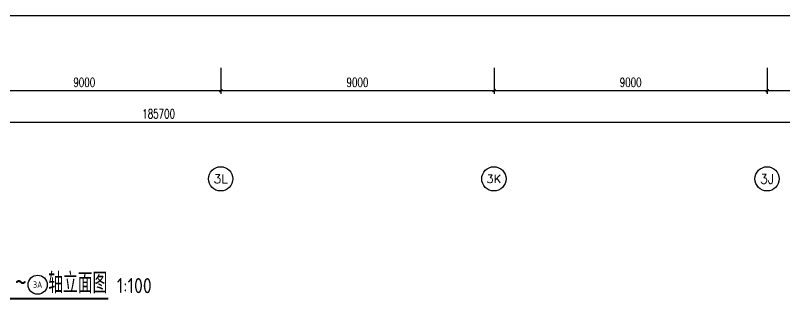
# Model space of a CAD drawing. Extents: x -2377130 to 293730, y -2 to 754590.
# Drawn here: x -158069 to -132728, y 507556 to 516937 of the extents above; entities that cross this region are included whole.
import ezdxf
from ezdxf.enums import TextEntityAlignment as Align

# ---------------------------------------------------------------- set-up
doc = ezdxf.new("R2010")
doc.units = 0
doc.header["$LTSCALE"] = 1000
doc.header["$MEASUREMENT"] = 0
doc.layers.get('Defpoints').update_dxf_attribs({"color": 210})
for name, color, linetype in [('A-AXIS-D', 1, 'Continuous'), ('AS-WALL', 40, 'Continuous'), ('DIM_SYMB', 3, 'Continuous'), ('PUB_TEXT', 7, 'Continuous')]:
    doc.layers.add(name, color=color, linetype=linetype)
doc.styles.add('_TCH_AXIS', font='COMPLEX', dxfattribs={"bigfont": 'GBCBIG'})
doc.styles.add('_TCH_DIM_T3', font='SIMPLEX', dxfattribs={"width": 0.705882, "bigfont": 'GBCBIG'})
doc.styles.get("Standard").update_dxf_attribs({"font": 'gbenor.shx', "bigfont": 'gbcbig.shx'})
doc.dimstyles.new('_TCH_ARCH&&100', dxfattribs={"dimtxt": 297.5, "dimasz": 100, "dimexe": 100, "dimexo": 100, "dimgap": 126.25, "dimtad": 1, "dimdec": 0, "dimzin": 0, "dimdsep": 46, "dimtxsty": '_TCH_DIM_T3', "dimblk": 'ARCHTICK', "dimcen": 0.09, "dimclrt": 7, "dimazin": 2, "dimtfac": 1, "dimtdec": 0, "dimtix": 1, "dimtmove": 2, "dimatfit": 3, "dimfxl": 0, "dimtolj": 1, "dimtzin": 0, "dimarcsym": 0})

# ---------------------------------------------------------------- blocks, each defined once
blk = doc.blocks.new('_ArchTick')
at = {"color": 0, "linetype": 'ByBlock', "const_width": 0.4}
blk.add_lwpolyline([(-0.5, -0.5), (0.5, 0.5)], dxfattribs=at)
blk = doc.blocks.new('*D1854')
at = {"layer": 'A-AXIS-D', "color": 0, "lineweight": -2}
for p, q in [((-246199, 515211), (-246199, 513313)), ((-60499, 515211), (-60499, 513313)), ((-246199, 513413), (-60499, 513413))]:
    blk.add_line(p, q, dxfattribs=at)
at = {"layer": 'Defpoints', "color": 0}
for p in [(-246199, 515311), (-60499, 515311), (-60499, 513413)]:
    blk.add_point(p, dxfattribs=at)
at = {"layer": 'A-AXIS-D', "color": 0, "lineweight": -2, "xscale": 100, "yscale": 100, "zscale": 100, "rotation": 180}
blk.add_blockref('_ArchTick', (-246199, 513413), dxfattribs=at)
at = {"layer": 'A-AXIS-D', "color": 0, "lineweight": -2, "xscale": 100, "yscale": 100, "zscale": 100}
blk.add_blockref('_ArchTick', (-60499, 513413), dxfattribs=at)
at = {"layer": 'A-AXIS-D', "color": 7, "insert": (-153349, 513688), "char_height": 297.5, "attachment_point": 5, "style": '_TCH_DIM_T3'}
blk.add_mtext('\\A1;185700', dxfattribs=at)
blk = doc.blocks.new('*D1820')
at = {"layer": 'A-AXIS-D', "color": 0, "lineweight": -2}
for p, q in [((-160299, 515211), (-160299, 514353)), ((-151299, 515211), (-151299, 514353)), ((-160299, 514453), (-151299, 514453))]:
    blk.add_line(p, q, dxfattribs=at)
at = {"layer": 'Defpoints', "color": 0}
for p in [(-160299, 515311), (-151299, 515311), (-151299, 514453)]:
    blk.add_point(p, dxfattribs=at)
at = {"layer": 'A-AXIS-D', "color": 0, "lineweight": -2, "xscale": 100, "yscale": 100, "zscale": 100, "rotation": 180}
blk.add_blockref('_ArchTick', (-160299, 514453), dxfattribs=at)
at = {"layer": 'A-AXIS-D', "color": 0, "lineweight": -2, "xscale": 100, "yscale": 100, "zscale": 100}
blk.add_blockref('_ArchTick', (-151299, 514453), dxfattribs=at)
at = {"layer": 'A-AXIS-D', "color": 7, "insert": (-155799, 514728), "char_height": 297.5, "attachment_point": 5, "style": '_TCH_DIM_T3'}
blk.add_mtext('\\A1;9000', dxfattribs=at)
blk = doc.blocks.new('*D1819')
at = {"layer": 'A-AXIS-D', "color": 0, "lineweight": -2}
for p, q in [((-151299, 515211), (-151299, 514353)), ((-142299, 515211), (-142299, 514353)), ((-151299, 514453), (-142299, 514453))]:
    blk.add_line(p, q, dxfattribs=at)
at = {"layer": 'Defpoints', "color": 0}
for p in [(-151299, 515311), (-142299, 515311), (-142299, 514453)]:
    blk.add_point(p, dxfattribs=at)
at = {"layer": 'A-AXIS-D', "color": 0, "lineweight": -2, "xscale": 100, "yscale": 100, "zscale": 100, "rotation": 180}
blk.add_blockref('_ArchTick', (-151299, 514453), dxfattribs=at)
at = {"layer": 'A-AXIS-D', "color": 0, "lineweight": -2, "xscale": 100, "yscale": 100, "zscale": 100}
blk.add_blockref('_ArchTick', (-142299, 514453), dxfattribs=at)
at = {"layer": 'A-AXIS-D', "color": 7, "insert": (-146799, 514728), "char_height": 297.5, "attachment_point": 5, "style": '_TCH_DIM_T3'}
blk.add_mtext('\\A1;9000', dxfattribs=at)
blk = doc.blocks.new('*D1818')
at = {"layer": 'A-AXIS-D', "color": 0, "lineweight": -2}
for p, q in [((-142299, 515211), (-142299, 514353)), ((-133299, 515211), (-133299, 514353)), ((-142299, 514453), (-133299, 514453))]:
    blk.add_line(p, q, dxfattribs=at)
at = {"layer": 'Defpoints', "color": 0}
for p in [(-142299, 515311), (-133299, 515311), (-133299, 514453)]:
    blk.add_point(p, dxfattribs=at)
at = {"layer": 'A-AXIS-D', "color": 0, "lineweight": -2, "xscale": 100, "yscale": 100, "zscale": 100, "rotation": 180}
blk.add_blockref('_ArchTick', (-142299, 514453), dxfattribs=at)
at = {"layer": 'A-AXIS-D', "color": 0, "lineweight": -2, "xscale": 100, "yscale": 100, "zscale": 100}
blk.add_blockref('_ArchTick', (-133299, 514453), dxfattribs=at)
at = {"layer": 'A-AXIS-D', "color": 7, "insert": (-137799, 514728), "char_height": 297.5, "attachment_point": 5, "style": '_TCH_DIM_T3'}
blk.add_mtext('\\A1;9000', dxfattribs=at)
blk = doc.blocks.new('*D1817')
at = {"layer": 'A-AXIS-D', "color": 0, "lineweight": -2}
for p, q in [((-133299, 515211), (-133299, 514353)), ((-124299, 515211), (-124299, 514353)), ((-133299, 514453), (-124299, 514453))]:
    blk.add_line(p, q, dxfattribs=at)
at = {"layer": 'Defpoints', "color": 0}
for p in [(-133299, 515311), (-124299, 515311), (-124299, 514453)]:
    blk.add_point(p, dxfattribs=at)
at = {"layer": 'A-AXIS-D', "color": 0, "lineweight": -2, "xscale": 100, "yscale": 100, "zscale": 100, "rotation": 180}
blk.add_blockref('_ArchTick', (-133299, 514453), dxfattribs=at)
at = {"layer": 'A-AXIS-D', "color": 0, "lineweight": -2, "xscale": 100, "yscale": 100, "zscale": 100}
blk.add_blockref('_ArchTick', (-124299, 514453), dxfattribs=at)
at = {"layer": 'A-AXIS-D', "color": 7, "insert": (-128799, 514728), "char_height": 297.5, "attachment_point": 5, "style": '_TCH_DIM_T3'}
blk.add_mtext('\\A1;9000', dxfattribs=at)

msp = doc.modelspace()

# ---------------------------------------------------------------- linework, layer by layer
at = {"layer": 'A-AXIS-D', "color": 8}
for centre in [(-151305.6, 511541.7), (-142305.6, 511541.7), (-133305.6, 511541.7)]:
    msp.add_circle(centre, 400, dxfattribs=at)
at = {"layer": 'AS-WALL', "color": 8}
msp.add_line((-252788.4, 516937.5), (-54309.8, 516937.5), dxfattribs=at)
at = {"layer": 'DIM_SYMB', "color": 8, "const_width": 70}
msp.add_lwpolyline([(-161059.8, 507591.3), (-155005.8, 507591.3)], dxfattribs=at)
at = {"layer": 'PUB_TEXT', "color": 8}
msp.add_circle((-157335.1, 508048.6), 315, dxfattribs=at)

# ---------------------------------------------------------------- texts
at = {"layer": 'PUB_TEXT', "color": 8, "style": '_TCH_AXIS'}
for s, height, p, p2 in [('3L', 294.28, (-151543.8, 511394.6), (-151067.4, 511394.6)), ('3K', 270.86, (-142550.7, 511406.3), (-142060.5, 511406.3)), ('3J', 321.14, (-133535, 511381.2), (-133076.2, 511381.2))]:
    msp.add_text(s, height=height, dxfattribs=at).set_placement(p, p2, align=Align.FIT)
at = {"layer": 'PUB_TEXT', "color": 8}
for s, height, p in [('轴立面图', 675.18, (-156985.1, 507768.6)), ('~', 700, (-158093.5, 507768.6)), ('1:100', 500, (-154725.8, 507768.6))]:
    msp.add_text(s, height=height, dxfattribs=at).set_placement(p)
at = {"layer": 'PUB_TEXT', "color": 8, "width": 1.142806}
msp.add_text('3A', height=221.71, dxfattribs=at).set_placement((-157488.2, 507937.7), (-157182, 507937.7), align=Align.FIT)

# ---------------------------------------------------------------- dimensions: what is measured, and where the dimension line sits
at = {"layer": 'A-AXIS-D', "color": 8}
for base, p1, p2, picture, middle in [((-60499.3, 513413.4), (-246199.3, 515311.4), (-60499.3, 515311.4), '*D1854', (-153349.3, 513688.4)), ((-151299.3, 514453.4), (-160299.3, 515311.4), (-151299.3, 515311.4), '*D1820', (-155799.3, 514728.4)), ((-142299.3, 514453.4), (-151299.3, 515311.4), (-142299.3, 515311.4), '*D1819', (-146799.3, 514728.4)), ((-133299.3, 514453.4), (-142299.3, 515311.4), (-133299.3, 515311.4), '*D1818', (-137799.3, 514728.4)), ((-124299.3, 514453.4), (-133299.3, 515311.4), (-124299.3, 515311.4), '*D1817', (-128799.3, 514728.4))]:
    dim = msp.add_linear_dim(base=base, p1=p1, p2=p2, angle=0, dimstyle='_TCH_ARCH&&100', override={"dimgap": 0}, dxfattribs=at)
    dim.commit()
    dim.dimension.update_dxf_attribs({"geometry": picture, "text_midpoint": middle, "dimtype": 161})

doc.saveas('drawing.dxf')
